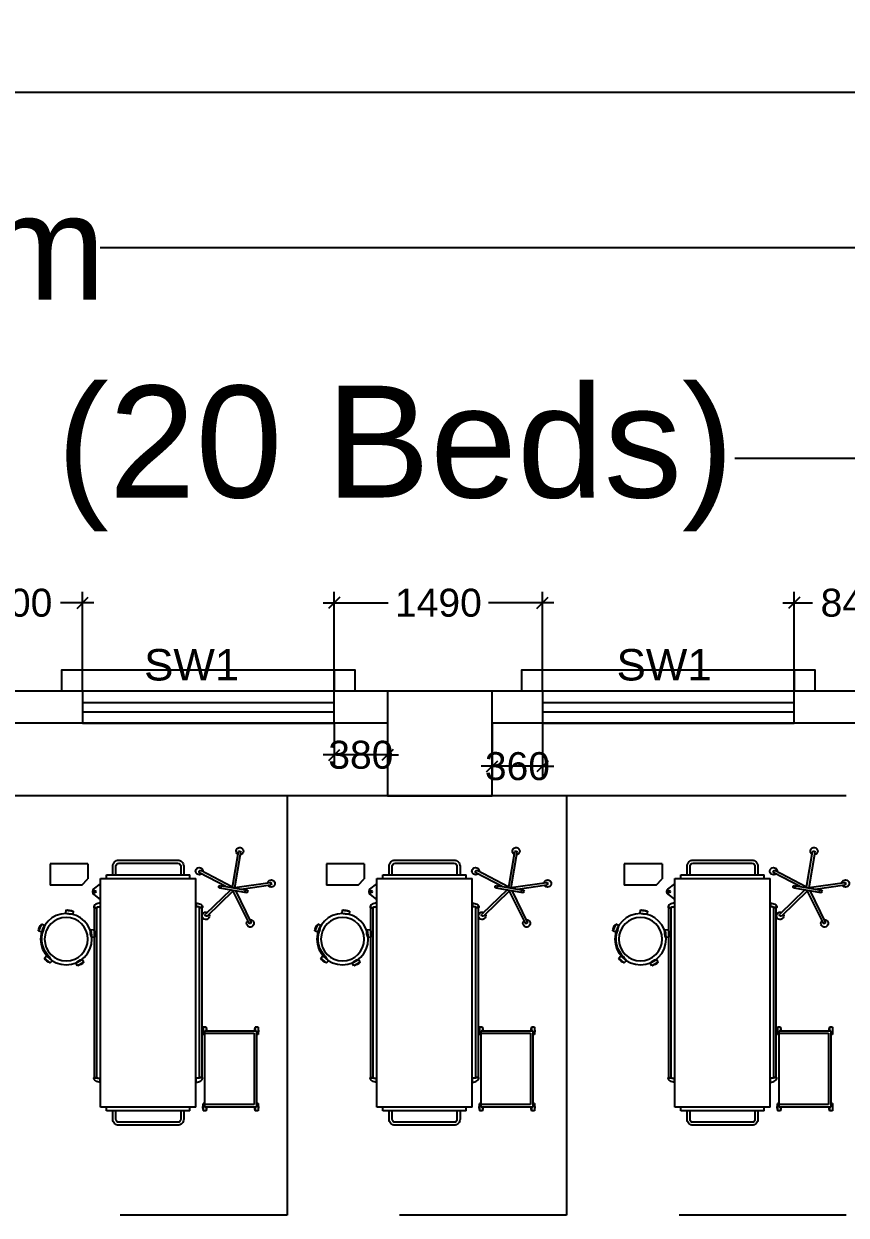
# Model space of a CAD drawing. Extents: x 7897917 to 8423973, y -6487334 to -6173396.
# Drawn here: x 8019445 to 8025329, y -6340765 to -6332241 of the extents above; entities that cross this region are included whole.
import ezdxf
from ezdxf.enums import TextEntityAlignment as Align

# ---------------------------------------------------------------- set-up
doc = ezdxf.new("R2010")
doc.units = 0
doc.header["$LTSCALE"] = 600
doc.header["$MEASUREMENT"] = 0
doc.header["$PDMODE"] = 35
doc.layers.get('0').update_dxf_attribs({"linetype": 'CONTINUOUS'})
doc.layers.get('Defpoints').update_dxf_attribs({"linetype": 'CONTINUOUS'})
for name, color, linetype in [('Beds', 33, 'CONTINUOUS'), ('chajja', 7, 'CONTINUOUS'), ('DIM', 8, 'CONTINUOUS'), ('DIM-TEXT', 8, 'CONTINUOUS'), ('Ele Proje.', 7, 'CONTINUOUS'), ('furniture', 33, 'CONTINUOUS'), ('joinery', 7, 'CONTINUOUS'), ('LA-column', 3, 'CONTINUOUS'), ('LOADING', 140, 'CONTINUOUS'), ('PARTI', 21, 'CONTINUOUS'), ('Walls', 7, 'CONTINUOUS'), ('WIN', 151, 'CONTINUOUS'), ('Working Dim', 5, 'CONTINUOUS')]:
    doc.layers.add(name, color=color, linetype=linetype)
doc.styles.add('ari', font='arial.ttf')
doc.styles.add('RT', font='romant.shx')
doc.styles.get("Standard").update_dxf_attribs({"font": 'romans.shx'})
doc.linetypes.add('ZIGZAG', pattern='A,0.0001,-0.2,[131,ltypeshp.shx,S=0.2,R=0,X=-0.2,Y=0],-0.4,[131,ltypeshp.shx,S=0.2,R=180,X=0.2,Y=0],-0.2', length=0.8001)
doc.dimstyles.new('int. dim', dxfattribs={"dimtxt": 450, "dimasz": 80, "dimexe": 80, "dimexo": 0, "dimgap": 70, "dimtad": 0, "dimdec": 0, "dimzin": 12, "dimdsep": 46, "dimtxsty": 'ari', "dimblk": 'OBLIQUE', "dimcen": 2, "dimdle": 80, "dimclrd": 256, "dimclre": 256, "dimclrt": 6, "dimadec": 0, "dimazin": 0, "dimtfac": 1, "dimtdec": 0, "dimtix": 1, "dimtmove": 2, "dimatfit": 3, "dimfxl": 1, "dimtolj": 1, "dimtzin": 0, "dimlwd": -1, "dimlwe": -1, "dimarcsym": 0})
doc.dimstyles.new('STANDARD$0', dxfattribs={"dimscale": 0, "dimtxt": 150, "dimasz": 125, "dimexe": 0.75, "dimexo": 1, "dimgap": 25, "dimtad": 1, "dimdec": 0, "dimdsep": 46, "dimtxsty": 'Standard', "dimblk1": 'DOT', "dimblk2": 'DOT', "dimsah": 1, "dimcen": 2.5, "dimclrd": 1, "dimclre": 1, "dimclrt": 3, "dimadec": 0, "dimazin": 0, "dimtfac": 1, "dimtdec": 0, "dimtmove": 0, "dimatfit": 3, "dimldrblk": 'DOT', "dimfxl": 1, "dimtolj": 1, "dimtzin": 0, "dimarcsym": 0})
doc.dimstyles.new('TEXT', dxfattribs={"dimscale": 0, "dimtxt": 600, "dimasz": 300, "dimexe": 300, "dimexo": 30, "dimgap": 50, "dimtad": 0, "dimdec": 0, "dimzin": 0, "dimdsep": 46, "dimtxsty": 'RT', "dimblk": 'OBLIQUE', "dimcen": 0.09, "dimdle": 300, "dimclrd": 256, "dimclre": 256, "dimclrt": 170, "dimadec": 0, "dimazin": 0, "dimtfac": 1, "dimtdec": 0, "dimtofl": 0, "dimtmove": 2, "dimatfit": 3, "dimfxl": 1, "dimfrac": 2, "dimtolj": 1, "dimtzin": 0, "dimlwd": -1, "dimlwe": -1, "dimarcsym": 0})

# ---------------------------------------------------------------- blocks, each defined once
blk = doc.blocks.new('_Oblique')
at = {"color": 0, "linetype": 'ByBlock', "lineweight": -2}
blk.add_line((-0.5, -0.5), (0.5, 0.5), dxfattribs=at)
blk = doc.blocks.new('*D231')
at = {"layer": 'Defpoints', "color": 0, "transparency": 16777216}
for p in [(8038813.9, -6333844.6), (8038813.9, -6337015.5), (7997754, -6337165.3)]:
    blk.add_point(p, dxfattribs=at)
at = {"layer": 'DIM', "color": 8, "transparency": 16777216}
for p, q in [((7997754, -6337165.3), (7997754, -6333544.6)), ((8038813.9, -6337015.5), (8038813.9, -6333544.6)), ((7997454, -6333844.6), (8016576, -6333844.6)), ((8039113.9, -6333844.6), (8019991.9, -6333844.6))]:
    blk.add_line(p, q, dxfattribs=at)
at = {"layer": 'DIM', "color": 8, "transparency": 16777216, "xscale": 300, "yscale": 300, "zscale": 300, "rotation": 180}
blk.add_blockref('_Oblique', (7997754, -6333844.6), dxfattribs=at)
at = {"layer": 'DIM', "color": 8, "transparency": 16777216, "xscale": 300, "yscale": 300, "zscale": 300}
blk.add_blockref('_Oblique', (8038813.9, -6333844.6), dxfattribs=at)
at = {"layer": 'DIM', "color": 7, "transparency": 16777216, "insert": (8018284, -6333844.6), "char_height": 750, "attachment_point": 5, "style": 'ari'}
blk.add_mtext('\\A1;41.06m', dxfattribs=at)
blk = doc.blocks.new('*D247')
at = {"layer": 'Defpoints', "color": 0, "transparency": 16777216}
for p in [(8038813.9, -6332733.4), (7918773.9, -6337015.4, 5.1), (8038813.9, -6337015.4, -42.2)]:
    blk.add_point(p, dxfattribs=at)
at = {"layer": 'DIM', "color": 8, "transparency": 16777216}
for p, q in [((7918773.9, -6337015.4), (7918773.9, -6332433.4)), ((8038813.9, -6337015.4), (8038813.9, -6332433.4)), ((7918473.9, -6332733.4), (7976845, -6332733.4)), ((8039113.9, -6332733.4), (7980742.8, -6332733.4))]:
    blk.add_line(p, q, dxfattribs=at)
at = {"layer": 'DIM', "color": 8, "transparency": 16777216, "xscale": 300, "yscale": 300, "zscale": 300, "rotation": 180}
blk.add_blockref('_Oblique', (7918773.9, -6332733.4), dxfattribs=at)
at = {"layer": 'DIM', "color": 8, "transparency": 16777216, "xscale": 300, "yscale": 300, "zscale": 300}
blk.add_blockref('_Oblique', (8038813.9, -6332733.4), dxfattribs=at)
at = {"layer": 'DIM', "color": 7, "transparency": 16777216, "insert": (7978793.9, -6332733.4), "char_height": 750, "attachment_point": 5, "style": 'ari'}
blk.add_mtext('\\A1;120.04m', dxfattribs=at)
blk = doc.blocks.new('*D332')
at = {"layer": 'Defpoints', "color": 0, "transparency": 16777216}
for p in [(8025801.4, -6336384.5), (8024956.3, -6337015.8, 108.6), (8025801.4, -6337015.9, -14.8)]:
    blk.add_point(p, dxfattribs=at)
at = {"layer": 'Working Dim', "transparency": 16777216}
for p, q in [((8024956.3, -6337015.8), (8024956.3, -6336304.5)), ((8025801.4, -6337015.9), (8025801.4, -6336304.5)), ((8024876.3, -6336384.5), (8025087, -6336384.5)), ((8025881.4, -6336384.5), (8025670.6, -6336384.5))]:
    blk.add_line(p, q, dxfattribs=at)
at = {"layer": 'Working Dim', "transparency": 16777216, "xscale": 80, "yscale": 80, "zscale": 80, "rotation": 180}
blk.add_blockref('_Oblique', (8024956.3, -6336384.5), dxfattribs=at)
at = {"layer": 'Working Dim', "transparency": 16777216, "xscale": 80, "yscale": 80, "zscale": 80}
blk.add_blockref('_Oblique', (8025801.4, -6336384.5), dxfattribs=at)
at = {"layer": 'Working Dim', "color": 6, "transparency": 16777216, "insert": (8025378.8, -6336384.5), "char_height": 200, "attachment_point": 5, "style": 'ari'}
blk.add_mtext('\\A1;845', dxfattribs=at)
blk = doc.blocks.new('*D333')
at = {"layer": 'Defpoints', "color": 0, "transparency": 16777216}
for p in [(8021666.1, -6336384.5), (8021666.1, -6337015.5, 109.6), (8023156.3, -6337015.8, 108.6)]:
    blk.add_point(p, dxfattribs=at)
at = {"layer": 'Working Dim', "transparency": 16777216}
for p, q in [((8021666.1, -6337015.5), (8021666.1, -6336304.5)), ((8023156.3, -6337015.8), (8023156.3, -6336304.5)), ((8021586.1, -6336384.5), (8022052.3, -6336384.5)), ((8023236.3, -6336384.5), (8022770.1, -6336384.5))]:
    blk.add_line(p, q, dxfattribs=at)
at = {"layer": 'Working Dim', "transparency": 16777216, "xscale": 80, "yscale": 80, "zscale": 80, "rotation": 180}
blk.add_blockref('_Oblique', (8021666.1, -6336384.5), dxfattribs=at)
at = {"layer": 'Working Dim', "transparency": 16777216, "xscale": 80, "yscale": 80, "zscale": 80}
blk.add_blockref('_Oblique', (8023156.3, -6336384.5), dxfattribs=at)
at = {"layer": 'Working Dim', "color": 6, "transparency": 16777216, "insert": (8022411.2, -6336384.5), "char_height": 200, "attachment_point": 5, "style": 'ari'}
blk.add_mtext('\\A1;1490', dxfattribs=at)
blk = doc.blocks.new('*D334')
at = {"layer": 'Defpoints', "color": 0, "transparency": 16777216}
for p in [(8019866.1, -6336384.5), (8018966.6, -6337015.5), (8019866.1, -6337015.5, 109.6)]:
    blk.add_point(p, dxfattribs=at)
at = {"layer": 'Working Dim', "transparency": 16777216}
for p, q in [((8018966.6, -6337015.5), (8018966.6, -6336304.5)), ((8019866.1, -6337015.5), (8019866.1, -6336304.5)), ((8018886.6, -6336384.5), (8019125.8, -6336384.5)), ((8019946.1, -6336384.5), (8019707, -6336384.5))]:
    blk.add_line(p, q, dxfattribs=at)
at = {"layer": 'Working Dim', "transparency": 16777216, "xscale": 80, "yscale": 80, "zscale": 80, "rotation": 180}
blk.add_blockref('_Oblique', (8018966.6, -6336384.5), dxfattribs=at)
at = {"layer": 'Working Dim', "transparency": 16777216, "xscale": 80, "yscale": 80, "zscale": 80}
blk.add_blockref('_Oblique', (8019866.1, -6336384.5), dxfattribs=at)
at = {"layer": 'Working Dim', "color": 6, "transparency": 16777216, "insert": (8019416.4, -6336384.5), "char_height": 200, "attachment_point": 5, "style": 'ari'}
blk.add_mtext('\\A1;900', dxfattribs=at)
blk = doc.blocks.new('*D365')
at = {"layer": 'Defpoints', "color": 0, "transparency": 16777216}
for p in [(8022796.6, -6337245.8, 107.7), (8023156.7, -6337245.5, 113.4), (8022796.6, -6337553.9)]:
    blk.add_point(p, dxfattribs=at)
at = {"layer": 'Working Dim', "transparency": 16777216}
for p, q in [((8022796.6, -6337245.8), (8022796.6, -6337633.9)), ((8023156.7, -6337245.5), (8023156.7, -6337633.9)), ((8022796.6, -6337553.9), (8022716.6, -6337553.9)), ((8023156.7, -6337553.9), (8022796.6, -6337553.9)), ((8023156.7, -6337553.9), (8023236.7, -6337553.9))]:
    blk.add_line(p, q, dxfattribs=at)
at = {"layer": 'Working Dim', "transparency": 16777216, "xscale": 80, "yscale": 80, "zscale": 80}
blk.add_blockref('_Oblique', (8022796.6, -6337553.9), dxfattribs=at)
at = {"layer": 'Working Dim', "transparency": 16777216, "xscale": 80, "yscale": 80, "zscale": 80, "rotation": 180}
blk.add_blockref('_Oblique', (8023156.7, -6337553.9), dxfattribs=at)
at = {"layer": 'Working Dim', "color": 6, "transparency": 16777216, "insert": (8022976.7, -6337553.9), "char_height": 200, "attachment_point": 5, "style": 'ari'}
blk.add_mtext('\\A1;360', dxfattribs=at)
blk = doc.blocks.new('*D366')
at = {"layer": 'Defpoints', "color": 0, "transparency": 16777216}
for p in [(8021666.6, -6337245.8, 104.6), (8022046.5, -6337245.8, 105.7), (8021666.6, -6337472.4)]:
    blk.add_point(p, dxfattribs=at)
at = {"layer": 'Working Dim', "transparency": 16777216}
for p, q in [((8021666.6, -6337245.8), (8021666.6, -6337552.4)), ((8022046.5, -6337245.8), (8022046.5, -6337552.4)), ((8021666.6, -6337472.4), (8021586.6, -6337472.4)), ((8022046.5, -6337472.4), (8021666.6, -6337472.4)), ((8022046.5, -6337472.4), (8022126.5, -6337472.4))]:
    blk.add_line(p, q, dxfattribs=at)
at = {"layer": 'Working Dim', "transparency": 16777216, "xscale": 80, "yscale": 80, "zscale": 80}
blk.add_blockref('_Oblique', (8021666.6, -6337472.4), dxfattribs=at)
at = {"layer": 'Working Dim', "transparency": 16777216, "xscale": 80, "yscale": 80, "zscale": 80, "rotation": 180}
blk.add_blockref('_Oblique', (8022046.5, -6337472.4), dxfattribs=at)
at = {"layer": 'Working Dim', "color": 6, "transparency": 16777216, "insert": (8021856.5, -6337472.4), "char_height": 200, "attachment_point": 5, "style": 'ari'}
blk.add_mtext('\\A1;380', dxfattribs=at)
blk = doc.blocks.new('*D1459')
at = {"layer": 'Defpoints', "color": 0, "linetype": 'Continuous', "transparency": 16777216}
for p in [(8038813.9, -6335351), (8038813.9, -6337015.5, -14.3), (7997754.3, -6337085.4, -0.1)]:
    blk.add_point(p, dxfattribs=at)
at = {"layer": 'DIM-TEXT', "transparency": 16777216}
for p, q in [((7997754.3, -6337085.4), (7997754.3, -6335051)), ((8038813.9, -6337015.5), (8038813.9, -6335051)), ((7997454.3, -6335351), (8012036.3, -6335351)), ((8039113.9, -6335351), (8024532, -6335351))]:
    blk.add_line(p, q, dxfattribs=at)
at = {"layer": 'DIM-TEXT', "linetype": 'Continuous', "transparency": 16777216, "xscale": 300, "yscale": 300, "zscale": 300, "rotation": 180}
blk.add_blockref('_Oblique', (7997754.3, -6335351), dxfattribs=at)
at = {"layer": 'DIM-TEXT', "linetype": 'Continuous', "transparency": 16777216, "xscale": 300, "yscale": 300, "zscale": 300}
blk.add_blockref('_Oblique', (8038813.9, -6335351), dxfattribs=at)
at = {"layer": 'DIM-TEXT', "color": 170, "linetype": 'Continuous', "transparency": 16777216, "insert": (8018284.1, -6335351), "char_height": 750, "attachment_point": 5, "style": 'ari'}
blk.add_mtext('\\A1;{\\H1.067x;S.I.C.U WARD (20 Beds)}', dxfattribs=at)
blk = doc.blocks.new('*D1731')
at = {"layer": 'Defpoints', "color": 0, "transparency": 16777216}
for p in [(8021666.6, -6337245.8, 104.6), (8022046.5, -6337245.8, 105.7), (8021666.6, -6337472.4)]:
    blk.add_point(p, dxfattribs=at)
at = {"layer": 'Working Dim', "transparency": 16777216}
for p, q in [((8021666.6, -6337245.8), (8021666.6, -6337552.4)), ((8022046.5, -6337245.8), (8022046.5, -6337552.4)), ((8021666.6, -6337472.4), (8021586.6, -6337472.4)), ((8022046.5, -6337472.4), (8021666.6, -6337472.4)), ((8022046.5, -6337472.4), (8022126.5, -6337472.4))]:
    blk.add_line(p, q, dxfattribs=at)
at = {"layer": 'Working Dim', "transparency": 16777216, "xscale": 80, "yscale": 80, "zscale": 80}
blk.add_blockref('_Oblique', (8021666.6, -6337472.4), dxfattribs=at)
at = {"layer": 'Working Dim', "transparency": 16777216, "xscale": 80, "yscale": 80, "zscale": 80, "rotation": 180}
blk.add_blockref('_Oblique', (8022046.5, -6337472.4), dxfattribs=at)
at = {"layer": 'Working Dim', "color": 6, "transparency": 16777216, "insert": (8021856.5, -6337472.4), "char_height": 200, "attachment_point": 5, "style": 'ari'}
blk.add_mtext('\\A1;380', dxfattribs=at)
blk = doc.blocks.new('HF12177-P')
for p, q in [((-0.0196, -0.007), (-0.1885, 0.2255)), ((0, 0), (-0.1724, 0.2372)), ((0, 0), (0.1724, 0.2372)), ((0.0196, -0.007), (0.1885, 0.2255)), ((-0.0631, -0.027), (-0.2951, -0.1024)), ((-0.01, -0.0308), (-0.2889, -0.1214)), ((-0.12, -0.015), (-0.12, -0.019)), ((-0.112, -0.007), (0.112, -0.007)), ((-0.112, -0.027), (0.112, -0.027)), ((-0.1, -0.007), (-0.1, -0.027)), ((-0.01, -0.0308), (-0.01, -0.324)), ((0.01, -0.0308), (0.01, -0.324)), ((0.01, -0.0308), (0.2889, -0.1214)), ((0.0631, -0.027), (0.2951, -0.1024)), ((0.1, -0.007), (0.1, -0.027)), ((0.12, -0.015), (0.12, -0.019))]:
    blk.add_line(p, q)
for centre, radius, start, end in [((-0.1852, 0.2378), 0.03, 325.47122, 286.52878), ((-0.1821, 0.2302), 0.008, 126.37327, 216), ((0, -0.017), 0.315, 125.62673, 126.37327), ((-0.1788, 0.2325), 0.008, 36, 125.62673), ((0.1852, 0.2378), 0.03, 253.47122, 214.52878), ((0.1788, 0.2325), 0.008, 54.37327, 144), ((0, -0.017), 0.315, 53.62673, 54.37327), ((0.1821, 0.2302), 0.008, 324, 53.62673), ((-0.2996, -0.1144), 0.03, 37.47122, 358.52878), ((-0.112, -0.015), 0.008, 90, 180), ((-0.112, -0.019), 0.008, 180, 270), ((0.112, -0.015), 0.008, 0, 90), ((0.112, -0.019), 0.008, 270, 0), ((0.2996, -0.1144), 0.03, 181.47122, 142.52878), ((-0.2926, -0.11), 0.008, 108, 197.62673), ((0, -0.017), 0.315, 197.62673, 198.37327), ((-0.2914, -0.1138), 0.008, 198.37327, 288), ((0.2914, -0.1138), 0.008, 252, 341.62673), ((0.2926, -0.11), 0.008, 342.37327, 72), ((0, -0.017), 0.315, 341.62673, 342.37327), ((0, -0.332), 0.03, 109.47122, 70.52878), ((-0.002, -0.324), 0.008, 180, 269.62673), ((0, -0.017), 0.315, 269.62673, 270.37327), ((0.002, -0.324), 0.008, 270.37327, 0)]:
    blk.add_arc(centre, radius, start, end)
blk = doc.blocks.new('HF10037A-P')
for p, q in [((-0.0301, 0.4129), (-0.0301, 0.3879)), ((0.0299, 0.4129), (-0.0301, 0.4129)), ((0.0299, 0.4129), (0.0299, 0.3879)), ((0.0299, 0.3879), (-0.0301, 0.3879)), ((-0.2161, 0.2789), (-0.2303, 0.2206)), ((-0.2303, 0.2206), (-0.206, 0.2147)), ((-0.2161, 0.2789), (-0.1918, 0.273)), ((-0.1918, 0.273), (-0.206, 0.2147)), ((0.1909, 0.2372), (0.2004, 0.2402)), ((0.1911, 0.2695), (0.2149, 0.2771)), ((0.1911, 0.2695), (0.2094, 0.2124)), ((0.2094, 0.2124), (0.2332, 0.22)), ((0.2149, 0.2771), (0.2332, 0.22)), ((-0.1637, 0.0065), (-0.1487, 0.0264)), ((-0.1637, 0.0065), (-0.1157, -0.0296)), ((-0.1487, 0.0264), (-0.1007, -0.0096)), ((0.0965, -0.0108), (0.1459, 0.0231)), ((0.1106, -0.0314), (0.1601, 0.0025)), ((0.1107, 0.0109), (0.1162, 0.0026)), ((0.1601, 0.0025), (0.1459, 0.0231)), ((-0.1157, -0.0296), (-0.1007, -0.0096)), ((0.1106, -0.0314), (0.0965, -0.0108))]:
    blk.add_line(p, q)
for radius in [0.21, 0.1775]:
    blk.add_circle((0, 0.1775), radius)
for centre, radius, start, end in [((-0.0001, 0.3254), 0.0925, 71.07536, 108.92464), ((-0.0001, 0.4754), 0.0925, 251.07536, 288.92464), ((-0.1382, 0.229), 0.0925, 147.34193, 185.19122), ((-0.2839, 0.2646), 0.0925, 327.34193, 5.19122), ((0, 0.1775), 0.2, 303.60368, 17.3657), ((0.2836, 0.2676), 0.0925, 178.84116, 216.69044), ((0.1407, 0.2219), 0.0925, 358.84116, 36.69044), ((-0.0871, 0.0584), 0.0925, 214.18748, 252.03677), ((-0.1772, -0.0615), 0.0925, 34.18748, 72.03677), ((0.1707, -0.066), 0.0925, 105.51211, 143.3614), ((0.0859, 0.0577), 0.0925, 285.51211, 323.3614)]:
    blk.add_arc(centre, radius, start, end)
blk = doc.blocks.new('ME17678-P')
at = {"layer": 'furniture', "color": 21}
for p, q in [((-0.05, 0.175), (0.26, 0.175)), ((-0.05, 0.175), (-0.05, 0.05)), ((0.26, 0.175), (0.26, 0)), ((0, 0), (-0.05, 0.05)), ((0, 0), (0.26, 0))]:
    blk.add_line(p, q, dxfattribs=at)
blk = doc.blocks.new('A$C6969112B')
at = {"layer": 'furniture', "color": 8}
for p, q in [((521.2, 1792.5), (1116.3, 1792.5)), ((521.2, 1766.3), (521.2, 1792.5)), ((1116.3, 1766.3), (1116.3, 1792.5)), ((428.3, 1689), (477.6, 1728.6)), ((477.6, 1766.3), (1159.9, 1766.3)), ((477.6, 130.9), (477.6, 1766.3)), ((1159.9, 130.9), (1159.9, 1766.3)), ((428.3, 1654.1), (477.6, 1614.5)), ((432.3, 1559.1), (432.3, 1556.9)), ((433.9, 342.6), (433.9, 1556.9)), ((451.4, 342.6), (451.4, 1556.9)), ((453, 1559.1), (453, 1556.9)), ((476, 1595), (476, 1560.9)), ((1161.6, 1595), (1161.6, 1560.9)), ((1184.5, 1559.1), (1184.5, 1556.9)), ((1186.1, 342.6), (1186.1, 1556.9)), ((1203.6, 342.6), (1203.6, 1556.9)), ((1205.2, 1559.1), (1205.2, 1556.9)), ((1234.1, 702.5), (1212.3, 702.5)), ((1212.3, 702.5), (1212.3, 650.2)), ((1234.1, 702.5), (1234.1, 676.4)), ((1605, 702.5), (1583.2, 702.5)), ((1583.2, 702.5), (1583.2, 676.4)), ((1605, 702.5), (1605, 650.2)), ((1223.2, 650.2), (1212.3, 650.2)), ((1223.2, 130.9), (1223.2, 676.4)), ((1223.2, 676.4), (1594.1, 676.4)), ((1223.2, 658.9), (1576.7, 658.9)), ((1576.7, 658.9), (1576.7, 148.4)), ((1594.1, 676.4), (1594.1, 130.9)), ((1605, 650.2), (1594.1, 650.2)), ((432.3, 340.4), (432.3, 342.6)), ((453, 340.4), (453, 342.6)), ((1184.5, 340.4), (1184.5, 342.6)), ((1205.2, 340.4), (1205.2, 342.6)), ((476, 304.5), (476, 338.6)), ((1161.6, 304.5), (1161.6, 338.6)), ((1159.9, 130.9), (477.6, 130.9)), ((521.2, 104.7), (521.2, 130.9)), ((1116.3, 104.7), (521.2, 104.7)), ((1116.3, 104.7), (1116.3, 130.9)), ((1223.2, 157.1), (1212.3, 157.1)), ((1212.3, 157.1), (1212.3, 104.7)), ((1234.1, 104.7), (1212.3, 104.7)), ((1576.7, 148.4), (1223.2, 148.4)), ((1594.1, 130.9), (1223.2, 130.9)), ((1234.1, 130.9), (1234.1, 104.7)), ((1583.2, 130.9), (1583.2, 104.7)), ((1605, 104.7), (1583.2, 104.7)), ((1605, 157.1), (1594.1, 157.1)), ((1605, 157.1), (1605, 104.7))]:
    blk.add_line(p, q, dxfattribs=at)
for points in [[(564.9, 1792.5), (564.9, 1853.6, -0.414214), (608.5, 1897.3), (1029, 1897.3, -0.414214), (1072.7, 1853.6), (1072.7, 1792.5)], [(586.7, 1792.5), (586.7, 1853.6, -0.414214), (608.5, 1875.4), (1029, 1875.4, -0.414214), (1050.8, 1853.6), (1050.8, 1792.5)], [(476, 1592.7), (451.4, 1585, 0.318781), (430, 1563.1), (430, 1559.1), (455.4, 1559.1), (455.4, 1563.1), (476, 1563.1)], [(1161.6, 1592.7), (1186.1, 1585, -0.318781), (1207.6, 1563.1), (1207.6, 1559.1), (1182.1, 1559.1), (1182.1, 1563.1), (1161.6, 1563.1)], [(476, 306.8), (451.4, 314.4, -0.318781), (430, 336.4), (430, 340.4), (455.4, 340.4), (455.4, 336.4), (476, 336.4)], [(1161.6, 306.8), (1186.1, 314.4, 0.318781), (1207.6, 336.4), (1207.6, 340.4), (1182.1, 340.4), (1182.1, 336.4), (1161.6, 336.4)], [(1072.7, 104.7), (1072.7, 43.6, -0.414214), (1029, 0), (608.5, 0, -0.414214), (564.9, 43.6), (564.9, 104.7)], [(1050.8, 104.7), (1050.8, 43.6, -0.414214), (1029, 21.8), (608.5, 21.8, -0.414214), (586.7, 43.6), (586.7, 104.7)]]:
    blk.add_lwpolyline(points, format="xyb", dxfattribs=at)
for points in [[(432.3, 1556.9), (453, 1556.9)], [(476, 1595), (477.6, 1595)], [(476, 1560.9), (477.6, 1560.9)], [(1161.6, 1595), (1159.9, 1595)], [(1161.6, 1560.9), (1159.9, 1560.9)], [(1205.2, 1556.9), (1184.5, 1556.9)], [(432.3, 342.6), (453, 342.6)], [(1205.2, 342.6), (1184.5, 342.6)], [(476, 338.6), (477.6, 338.6)], [(476, 304.5), (477.6, 304.5)], [(1161.6, 338.6), (1159.9, 338.6)], [(1161.6, 304.5), (1159.9, 304.5)]]:
    blk.add_lwpolyline(points, dxfattribs=at)
blk.add_circle((435.1, 1671.6), 9.27, dxfattribs=at)
for centre, radius, start, end in [((440.7, 1671.6), 21.4, 125.42703, 234.57297), ((1288.7, 676.4), 80.7, 161.07536, 198.92464), ((1157.8, 676.4), 80.7, 0, 18.92464), ((1659.6, 676.4), 80.7, 161.07536, 180), ((1528.7, 676.4), 80.7, 341.07536, 18.92464), ((1288.7, 130.9), 80.7, 161.07536, 198.92464), ((1157.8, 130.9), 80.7, 341.07536, 0), ((1659.6, 130.9), 80.7, 180, 198.92464), ((1528.7, 130.9), 80.7, 341.07536, 18.92464)]:
    blk.add_arc(centre, radius, start, end, dxfattribs=at)
at = {"layer": 'LOADING', "color": 8, "yscale": 872.7299101983663, "zscale": 872.7299101979671}
for name, p, xscale, rotation in [('HF12177-P', (1424.7, 1676), -872.7299101979006, 170.2976301882088), ('HF10037A-P', (215.1, 1178), -872.7299102004868, 353.6512974186875)]:
    blk.add_blockref(name, p, dxfattribs=dict(at, xscale=xscale, rotation=rotation))
at = {"layer": 'LOADING', "color": 8, "xscale": -872.7299101983663, "yscale": 872.7299101983663, "zscale": 872.7299101979671}
blk.add_blockref('ME17678-P', (343.2, 1718.8), dxfattribs=at)

msp = doc.modelspace()

# ---------------------------------------------------------------- linework, layer by layer
at = {"layer": 'Beds', "linetype": 'ZIGZAG', "ltscale": 0.6}
for p, q in [((8021328.778, -6337765.474), (8021328.778, -6340765.425)), ((8023328.778, -6337765.474), (8023328.778, -6340765.426)), ((8021328.778, -6340765.425), (8020133.781, -6340765.425)), ((8023328.778, -6340765.426), (8022133.781, -6340765.426)), ((8025328.683, -6340765.373), (8024133.686, -6340765.373))]:
    msp.add_line(p, q, dxfattribs=at)
at = {"layer": 'chajja', "color": 8}
for p, q in [((8021665.861, -6336865.834), (8019865.861, -6336865.834)), ((8024956, -6336865.834), (8023156, -6336865.834))]:
    msp.add_line(p, q, dxfattribs=at)
at = {"layer": 'Ele Proje.'}
for points in [[(8019865.861, -6337015.834), (8019865.861, -6336865.834), (8019715.861, -6336865.834), (8019715.861, -6337015.834)], [(8021815.861, -6337015.834), (8021815.861, -6336865.834), (8021665.861, -6336865.834), (8021665.861, -6337015.834)], [(8023156, -6337015.834), (8023156, -6336865.834), (8023006, -6336865.834), (8023006, -6337015.834)], [(8025106, -6337015.834), (8025106, -6336865.834), (8024956, -6336865.834), (8024956, -6337015.834)]]:
    msp.add_lwpolyline(points, dxfattribs=at)
at = {"layer": 'LA-column', "color": 2, "elevation": 1.031}
msp.add_lwpolyline([(8022046.373, -6337765.45), (8022796.373, -6337765.45), (8022796.373, -6337015.45), (8022046.373, -6337015.45)], close=True, dxfattribs=at)
at = {"layer": 'PARTI'}
msp.add_line((8025329.045, -6337765.45), (8000628.806, -6337765.45, 1.031), dxfattribs=at)
at = {"layer": 'Walls'}
for p, q in [((8027923.605, -6337015.883), (7993723.695, -6337015.32)), ((8022046.373, -6337245.786), (8016785.872, -6337245.699)), ((8027923.601, -6337245.883), (8022796.373, -6337245.798))]:
    msp.add_line(p, q, dxfattribs=at)
at = {"layer": 'WIN', "linetype": 'Continuous'}
for p, q in [((8021665.861, -6337015.804), (8019865.861, -6337015.804)), ((8019865.861, -6337015.804), (8019865.861, -6337245.804)), ((8021665.861, -6337245.804), (8021665.861, -6337015.804)), ((8024956, -6337015.804), (8023156, -6337015.804)), ((8023156, -6337015.804), (8023156, -6337245.804)), ((8024956, -6337245.804), (8024956, -6337015.804)), ((8021665.861, -6337098.588), (8019865.861, -6337098.588)), ((8024956, -6337098.588), (8023156, -6337098.588)), ((8019865.861, -6337163.021), (8021665.861, -6337163.021)), ((8023156, -6337163.021), (8024956, -6337163.021)), ((8019865.861, -6337245.804), (8021665.861, -6337245.804)), ((8023156, -6337245.804), (8024956, -6337245.804))]:
    msp.add_line(p, q, dxfattribs=at)

# ---------------------------------------------------------------- block references
at = {"layer": 'Beds'}
for p in [(8019516.549, -6340122.461), (8021493.487, -6340122.461), (8023625.082, -6340122.408)]:
    msp.add_blockref('A$C6969112B', p, dxfattribs=at)

# ---------------------------------------------------------------- texts
at = {"layer": 'joinery', "style": 'ari'}
for p in [(8020646.129, -6336939.765), (8024026.633, -6336939.765)]:
    msp.add_text('SW1', height=225, dxfattribs=at).set_placement(p, align=Align.CENTER)

# ---------------------------------------------------------------- dimensions: what is measured, and where the dimension line sits
at = {"layer": 'DIM'}
for base, p1, p2, picture, middle in [((8038813.926, -6332733.427), (7918773.907, -6337015.366, 5.131), (8038813.926, -6337015.366, -42.231), '*D247', (7978793.916, -6332733.427)), ((8038813.923, -6333844.636), (7997754.05, -6337165.318), (8038813.923, -6337015.516), '*D231', (8018283.986, -6333844.636))]:
    dim = msp.add_linear_dim(base=base, p1=p1, p2=p2, dimstyle='STANDARD$0', override={"dimscale": 1, "dimtxt": 750, "dimasz": 300, "dimexe": 300, "dimexo": 0, "dimgap": 1, "dimtad": 0, "dimdec": 2, "dimlfac": 0.001, "dimzin": 0, "dimpost": 'm', "dimtxsty": 'ari', "dimblk1": 'Oblique', "dimblk2": 'Oblique', "dimcen": 0, "dimdle": 300, "dimclrd": 8, "dimclre": 8, "dimclrt": 7, "dimadec": 2, "dimtdec": 2, "dimtmove": 2, "dimfxl": 0.75, "dimfrac": 1, "dimlwd": 65535, "dimlwe": 65535}, dxfattribs=at)
    dim.commit()
    dim.dimension.update_dxf_attribs({"geometry": picture, "text_midpoint": middle})
at = {"layer": 'DIM-TEXT', "linetype": 'Continuous'}
dim = msp.add_linear_dim(base=(8038813.922, -6335351.01, 14.331), p1=(7997754.32, -6337085.386, 14.273), p2=(8038813.922, -6337015.516), angle=180, text='{\\H1.067x;S.I.C.U WARD (20 Beds)}', dimstyle='TEXT', override={"dimscale": 1, "dimtxt": 750, "dimexo": 0, "dimtxsty": 'ari'}, dxfattribs=at)
dim.commit()
dim.dimension.update_dxf_attribs({"geometry": '*D1459', "text_midpoint": (8018284.121, -6335351.01, 14.331)})
at = {"layer": 'Working Dim'}
for base, p1, p2, picture, middle in [((8019866.129, -6336384.489, 14.83), (8018966.618, -6337015.478, 14.83), (8019866.129, -6337015.472, 124.471), '*D334', (8019416.374, -6336384.489, 14.83)), ((8021666.129, -6336384.489, 14.83), (8023156.268, -6337015.837, 123.44), (8021666.129, -6337015.478, 124.471), '*D333', (8022411.199, -6336384.489, 14.83)), ((8025801.372, -6336384.489, 14.83), (8024956.268, -6337015.837, 123.44), (8025801.372, -6337015.878), '*D332', (8025378.82, -6336384.489, 14.83)), ((8021666.561, -6337472.367, 14.83), (8022046.461, -6337245.789, 120.484), (8021666.561, -6337245.789, 119.47), '*D366', (8021856.511, -6337472.367, 14.83)), ((8021666.561, -6337472.367, 14.83), (8022046.461, -6337245.789, 120.484), (8021666.561, -6337245.789, 119.47), '*D1731', (8021856.511, -6337472.367, 14.83)), ((8022796.641, -6337553.893, 14.83), (8023156.7, -6337245.483, 128.247), (8022796.641, -6337245.801, 122.487), '*D365', (8022976.67, -6337553.893, 14.83))]:
    dim = msp.add_linear_dim(base=base, p1=p1, p2=p2, angle=180, dimstyle='int. dim', override={"dimtxt": 200}, dxfattribs=at)
    dim.commit()
    dim.dimension.update_dxf_attribs({"geometry": picture, "text_midpoint": middle})

doc.saveas('drawing.dxf')
